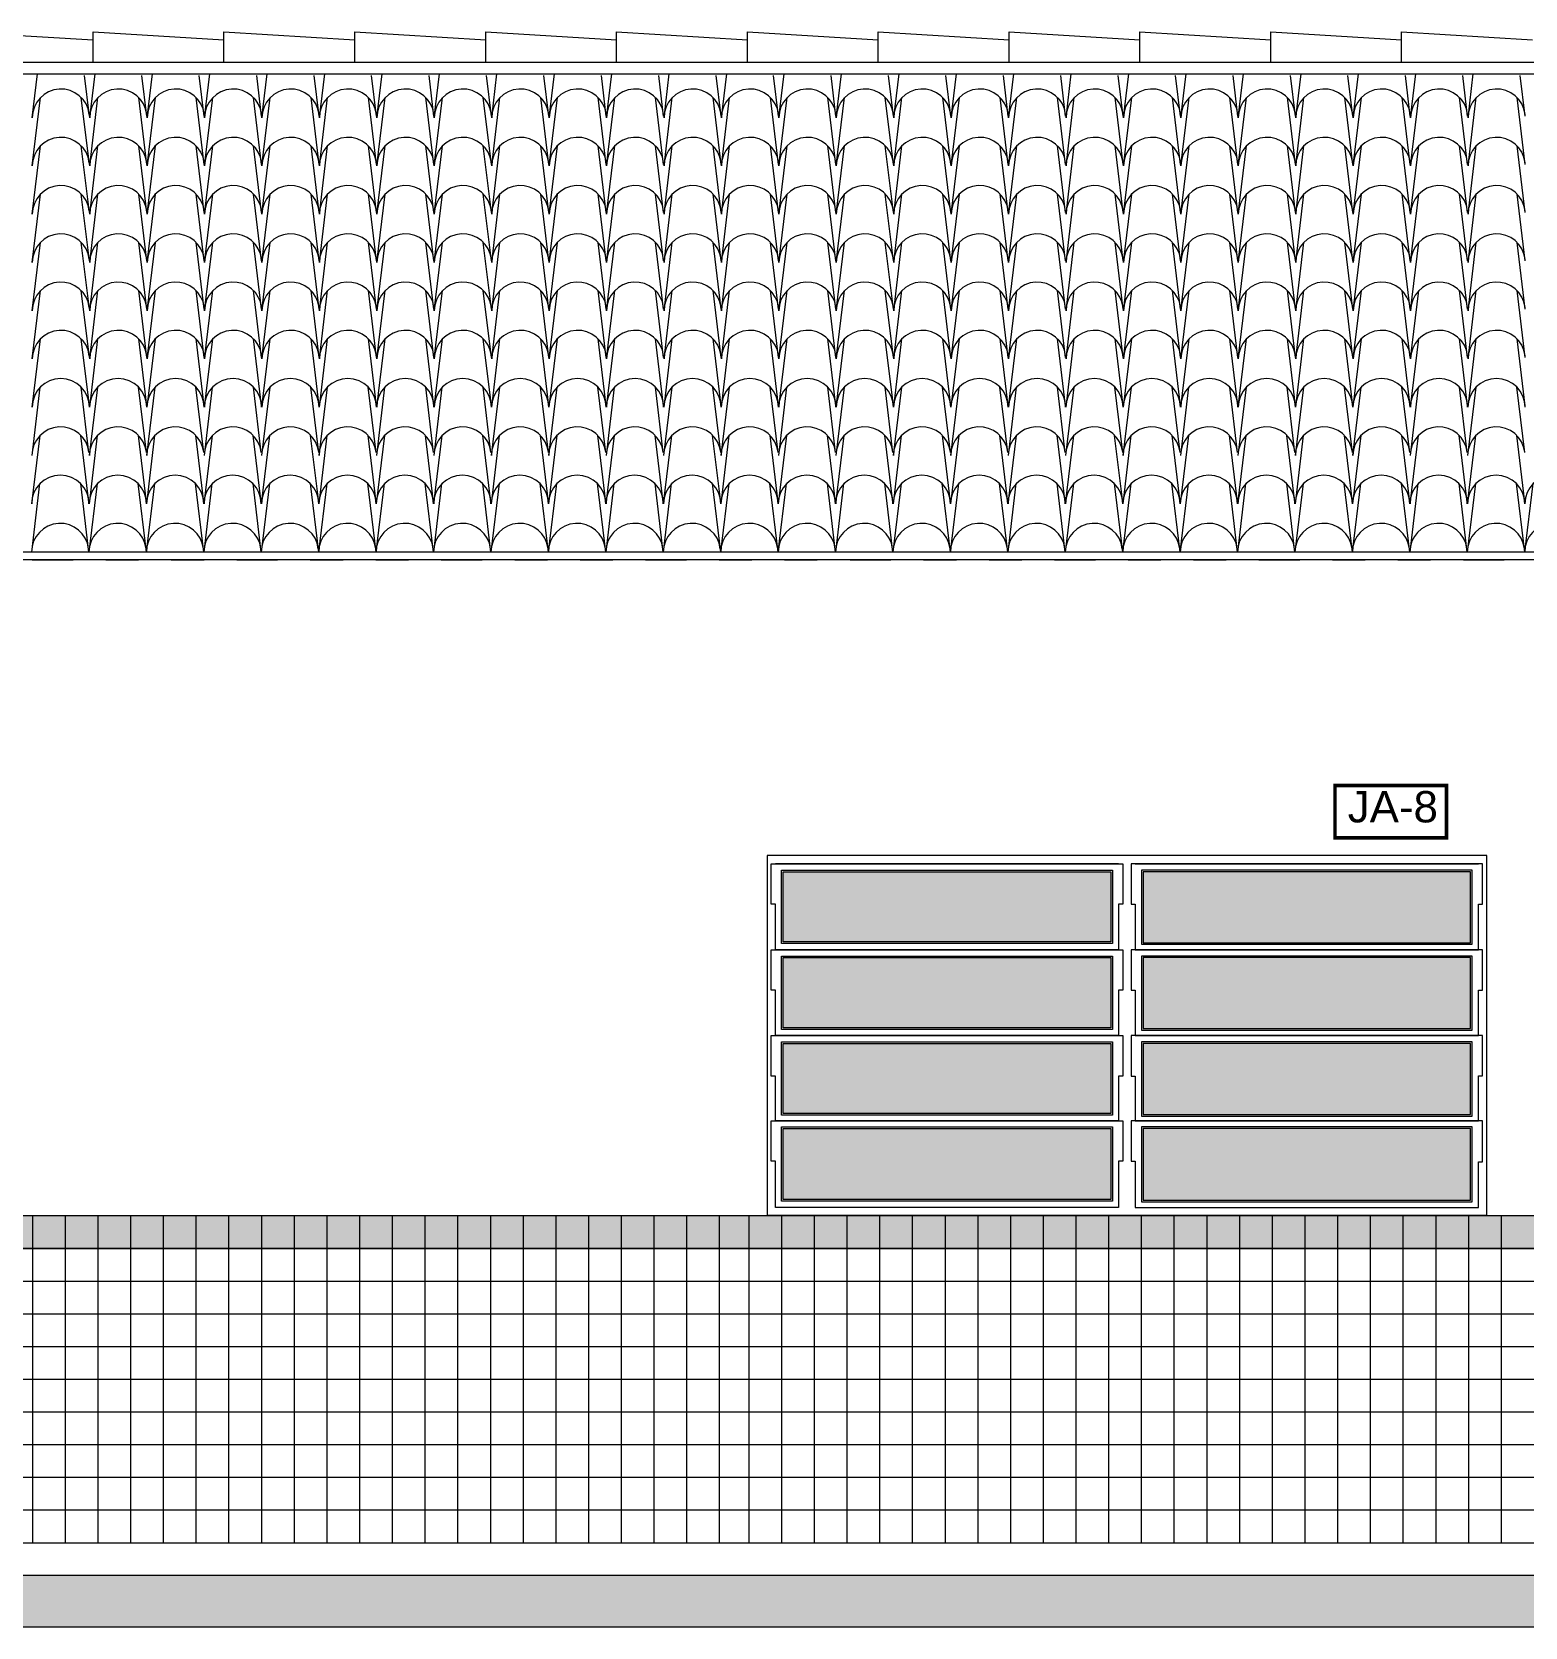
# Model space of a CAD drawing. Extents: x 183 to 373, y 23 to 105.
# Drawn here: x 256.475 to 261.04, y 56.922 to 61.8 of the extents above; entities that cross this region are included whole.
import ezdxf

# ---------------------------------------------------------------- set-up
doc = ezdxf.new("R2010")
doc.units = 0
doc.header["$LTSCALE"] = 0.005
doc.linetypes.add('C5', pattern=[60, 50, -5, 0, -5])
doc.linetypes.add('TRAÇO-2PTOS_P', pattern=[0.625, 0.25, -0.125, 0, -0.125, 0, -0.125])
for name, color, linetype in [('01', 1, 'CONTINUOUS'), ('0_HATCH', 1, 'CONTINUOUS'), ('252', 252, 'CONTINUOUS'), ('A-01', 1, 'CONTINUOUS'), ('A-CHAO_FACHADA', 8, 'CONTINUOUS'), ('A-COTAS', 1, 'CONTINUOUS'), ('A-HACH', 1, 'CONTINUOUS'), ('ARQ-EXO-1_100', 251, 'C5'), ('ARQ-SMB-1_100', 1, 'CONTINUOUS'), ('ARQ-TXT-1_075', 2, 'CONTINUOUS'), ('BL-AR-TELHA 2', 2, 'CONTINUOUS'), ('TELHA', 3, 'CONTINUOUS')]:
    doc.layers.add(name, color=color, linetype=linetype)
doc.styles.add('ESC-50-A20', font='arial.ttf', dxfattribs={"height": 0.1})

msp = doc.modelspace()

# ---------------------------------------------------------------- hatches: boundary and pattern name
at = {"layer": '0_HATCH'}
msp.add_hatch(color=160, dxfattribs=at).paths.add_polyline_path([(265.7723, 58.0804), (208.5873, 58.0804), (208.5873, 58.1804), (265.7723, 58.1804)])
at = {"layer": 'A-COTAS'}
h = msp.add_hatch(color=256, dxfattribs=at)
h.set_gradient(color1=(91, 91, 91), one_color=1, tint=1, name='INVHEMISPHERICAL')
h.paths.add_polyline_path([(258.7717, 59.2318), (258.7717, 59.0173), (259.7729, 59.0173), (259.7729, 59.2318)])
h.paths.add_polyline_path([(258.7717, 58.9693), (258.7717, 58.7548), (259.7729, 58.7548), (259.7729, 58.9693)])
h.paths.add_polyline_path([(258.7717, 58.7068), (258.7717, 58.4923), (259.7729, 58.4923), (259.7729, 58.7068)])
h.paths.add_polyline_path([(258.7717, 58.4468), (258.7717, 58.2298), (259.7729, 58.2298), (259.7729, 58.4468)])
h.paths.add_polyline_path([(260.8729, 59.015), (260.8729, 59.2318), (259.8717, 59.2318), (259.8717, 59.015)])
h.paths.add_polyline_path([(260.8729, 58.7525), (260.8729, 58.9693), (259.8717, 58.9693), (259.8717, 58.7525)])
h.paths.add_polyline_path([(260.8729, 58.49), (260.8729, 58.7068), (259.8717, 58.7068), (259.8717, 58.49)])
h.paths.add_polyline_path([(259.8717, 58.4468), (259.8717, 58.2275), (260.8729, 58.2275), (260.8729, 58.4468)])
at = {"layer": 'A-HACH'}
msp.add_hatch(color=254, dxfattribs=at).paths.add_polyline_path([(206.7463, 57.0804), (206.7463, 56.9223), (267.1707, 56.9223), (267.1707, 57.0804)])

# ---------------------------------------------------------------- linework, layer by layer
at = {"layer": '01', "color": 251}
for p, q in [((256.9773, 57.1804, 19.9358), (256.9773, 58.1804, 19.9358)), ((208.5873, 58.0804, -6.6453), (265.7723, 58.0804, -6.6453))]:
    msp.add_line(p, q, dxfattribs=at)
at = {"layer": '252'}
for p, q in [((256.4773, 57.1804, 19.9358), (256.4773, 58.1804, 19.9358)), ((256.5773, 57.1804, 19.9358), (256.5773, 58.1804, 19.9358)), ((256.6773, 57.1804, 19.9358), (256.6773, 58.1804, 19.9358)), ((256.7773, 57.1804, 19.9358), (256.7773, 58.1804, 19.9358)), ((256.8773, 57.1804, 19.9358), (256.8773, 58.1804, 19.9358)), ((256.9773, 57.1804, 19.9358), (256.9773, 58.1804, 19.9358)), ((257.0773, 57.1804, 19.9358), (257.0773, 58.1804, 19.9358)), ((257.1773, 57.1804, 19.9358), (257.1773, 58.1804, 19.9358)), ((257.2773, 57.1804, 19.9358), (257.2773, 58.1804, 19.9358)), ((257.3773, 57.1804, 19.9358), (257.3773, 58.1804, 19.9358)), ((257.4773, 57.1804, 19.9358), (257.4773, 58.1804, 19.9358)), ((257.5773, 57.1804, 19.9358), (257.5773, 58.1804, 19.9358)), ((257.6773, 57.1804, 19.9358), (257.6773, 58.1804, 19.9358)), ((257.7773, 57.1804, 19.9358), (257.7773, 58.1804, 19.9358)), ((257.8773, 57.1804, 19.9358), (257.8773, 58.1804, 19.9358)), ((257.9773, 57.1804, 19.9358), (257.9773, 58.1804, 19.9358)), ((258.0773, 57.1804, 19.9358), (258.0773, 58.1804, 19.9358)), ((258.1773, 57.1804, 19.9358), (258.1773, 58.1804, 19.9358)), ((258.1773, 57.1804, 19.9358), (258.1773, 58.1804, 19.9358)), ((258.2773, 57.1804, 19.9358), (258.2773, 58.1804, 19.9358)), ((258.3773, 57.1804, 19.9358), (258.3773, 58.1804, 19.9358)), ((258.4773, 57.1804, 19.9358), (258.4773, 58.1804, 19.9358)), ((258.4773, 57.1804, 19.9358), (258.4773, 58.1804, 19.9358)), ((258.5773, 57.1804, 19.9358), (258.5773, 58.1804, 19.9358)), ((258.6673, 57.1804, 23.2584), (258.6673, 58.1804, 23.2584)), ((258.7673, 57.1804, 23.2584), (258.7673, 58.1804, 23.2584)), ((258.8673, 57.1804, 23.2584), (258.8673, 58.1804, 23.2584)), ((258.9673, 57.1804, 23.2584), (258.9673, 58.1804, 23.2584)), ((259.0673, 57.1804, 23.2584), (259.0673, 58.1804, 23.2584)), ((259.1673, 57.1804, 23.2584), (259.1673, 58.1804, 23.2584)), ((259.2673, 57.1804, 23.2584), (259.2673, 58.1804, 23.2584)), ((259.3673, 57.1804, 23.2584), (259.3673, 58.1804, 23.2584)), ((259.4673, 57.1804, 23.2584), (259.4673, 58.1804, 23.2584)), ((259.5673, 57.1804, 23.2584), (259.5673, 58.1804, 23.2584)), ((259.6673, 57.1804, 23.2584), (259.6673, 58.1804, 23.2584)), ((259.7673, 57.1804, 23.2584), (259.7673, 58.1804, 23.2584)), ((259.8673, 57.1804, 23.2584), (259.8673, 58.1804, 23.2584)), ((259.9673, 57.1804, 23.2584), (259.9673, 58.1804, 23.2584)), ((260.0673, 57.1804, 23.2584), (260.0673, 58.1804, 23.2584)), ((260.1673, 57.1804, 23.2584), (260.1673, 58.1804, 23.2584)), ((260.1673, 57.1804, 23.2584), (260.1673, 58.1804, 23.2584)), ((260.2673, 57.1804, 23.2584), (260.2673, 58.1804, 23.2584)), ((260.3673, 57.1804, 23.2584), (260.3673, 58.1804, 23.2584)), ((260.4673, 57.1804, 23.2584), (260.4673, 58.1804, 23.2584)), ((260.5673, 57.1804, 23.2584), (260.5673, 58.1804, 23.2584)), ((260.6673, 57.1804, 23.2584), (260.6673, 58.1804, 23.2584)), ((260.7673, 57.1804, 23.2584), (260.7673, 58.1804, 23.2584)), ((260.8673, 57.1804, 23.2584), (260.8673, 58.1804, 23.2584)), ((260.9673, 57.1804, 23.2584), (260.9673, 58.1804, 23.2584)), ((208.5873, 57.9804, 3.3226), (265.7723, 57.9804, -3.3226)), ((208.5873, 57.8804, 3.3226), (265.7723, 57.8804, -3.3226)), ((208.5873, 57.7804, 3.3226), (265.7723, 57.7804, -3.3226)), ((208.5873, 57.6804, 3.3226), (265.7723, 57.6804, -3.3226)), ((208.5873, 57.5804, 3.3226), (265.7723, 57.5804, -3.3226)), ((208.5873, 57.4804, 3.3226), (265.7723, 57.4804, -3.3226)), ((208.5873, 57.3804, 3.3226), (265.7723, 57.3804, -3.3226)), ((208.5873, 57.2804, 3.3226), (265.7723, 57.2804, -3.3226))]:
    msp.add_line(p, q, dxfattribs=at)
at = {"layer": '252', "linetype": 'Continuous', "elevation": 3.3226}
msp.add_lwpolyline([(265.7723, 58.0804), (208.5873, 58.0804), (208.5873, 58.1804), (265.7723, 58.1804)], close=True, dxfattribs=at)
at = {"layer": 'A-01', "color": 3}
for p, q in [((256.262, 61.7999), (256.662, 61.7753)), ((256.662, 61.7078), (256.662, 61.7999)), ((256.662, 61.7999), (257.062, 61.7753)), ((257.062, 61.7078), (257.062, 61.7999)), ((257.062, 61.7999), (257.462, 61.7753)), ((257.462, 61.7078), (257.462, 61.7999)), ((257.462, 61.7999), (257.862, 61.7753)), ((257.862, 61.7078), (257.862, 61.7999)), ((257.862, 61.7999), (258.262, 61.7753)), ((258.262, 61.7078), (258.262, 61.7999)), ((258.262, 61.7999), (258.662, 61.7753)), ((258.662, 61.7078), (258.662, 61.7999)), ((258.662, 61.7999), (259.062, 61.7753)), ((259.062, 61.7078), (259.062, 61.7999)), ((259.062, 61.7999), (259.462, 61.7753)), ((259.062, 61.7999), (259.462, 61.7753)), ((259.462, 61.7078), (259.462, 61.7999)), ((259.462, 61.7999), (259.862, 61.7753)), ((259.862, 61.7078), (259.862, 61.7999)), ((259.862, 61.7999), (260.262, 61.7753)), ((260.262, 61.7078), (260.262, 61.7999)), ((260.262, 61.7999), (260.662, 61.7753)), ((260.662, 61.7078), (260.662, 61.7999)), ((260.662, 61.7999), (261.062, 61.7753)), ((212.5123, 61.7078), (261.8473, 61.7078)), ((212.5123, 61.6717), (261.8473, 61.6717))]:
    msp.add_line(p, q, dxfattribs=at)
at = {"layer": 'A-01', "color": 5}
msp.add_line((207.9873, 57.1804), (266.3723, 57.1804), dxfattribs=at)
at = {"layer": 'A-01', "color": 8}
msp.add_line((267.1707, 56.9223), (206.7463, 56.9223), dxfattribs=at)
at = {"layer": 'A-CHAO_FACHADA', "color": 6}
msp.add_line((267.1707, 57.0804), (206.7463, 57.0804), dxfattribs=at)
at = {"layer": 'A-COTAS'}
for p, q in [((260.9223, 59.2812), (258.7223, 59.2812)), ((258.7223, 59.2812), (258.7223, 58.1812)), ((260.9223, 58.1812), (260.9223, 59.2812)), ((258.735, 59.2558), (259.8096, 59.2558)), ((258.735, 59.1323), (258.735, 59.2558)), ((259.7969, 59.2558), (258.7477, 59.2558)), ((258.7667, 59.2368), (259.7779, 59.2368)), ((258.7667, 59.0123), (258.7667, 59.2368)), ((258.7717, 59.2318), (259.7729, 59.2318)), ((258.7717, 59.0173), (258.7717, 59.2318)), ((259.7729, 59.2318), (259.7729, 59.0173)), ((259.7779, 59.2368), (259.7779, 59.0123)), ((259.8096, 59.2558), (259.8096, 59.1323)), ((260.9096, 59.2558), (259.835, 59.2558)), ((259.835, 59.2558), (259.835, 59.1323)), ((259.8477, 59.2558), (260.8969, 59.2558)), ((260.8779, 59.2368), (259.8667, 59.2368)), ((259.8667, 59.2368), (259.8667, 59.01)), ((260.8729, 59.2318), (259.8717, 59.2318)), ((259.8717, 59.2318), (259.8717, 59.015)), ((260.8729, 59.015), (260.8729, 59.2318)), ((260.8779, 59.01), (260.8779, 59.2368)), ((260.9096, 59.1325), (260.9096, 59.2558)), ((258.7477, 59.1323), (258.735, 59.1323)), ((258.7477, 58.9933), (258.7477, 59.1323)), ((259.8096, 59.1323), (259.7969, 59.1323)), ((259.7969, 59.1323), (259.7969, 58.9933)), ((259.835, 59.1323), (259.8477, 59.1323)), ((259.8477, 59.1323), (259.8477, 58.9933)), ((260.8969, 58.9933), (260.8969, 59.1325)), ((260.8969, 59.1325), (260.9096, 59.1325)), ((258.735, 58.9933), (259.8096, 58.9933)), ((258.735, 58.8698), (258.735, 58.9933)), ((259.7969, 58.9933), (258.7477, 58.9933)), ((259.7969, 58.9933), (258.7477, 58.9933)), ((259.7779, 59.0123), (258.7667, 59.0123)), ((258.7667, 58.9743), (259.7779, 58.9743)), ((258.7667, 58.7498), (258.7667, 58.9743)), ((259.7729, 59.0173), (258.7717, 59.0173)), ((259.7779, 58.9743), (259.7779, 58.7498)), ((259.8096, 58.9933), (259.8096, 58.8698)), ((260.9096, 58.9933), (259.835, 58.9933)), ((259.835, 58.9933), (259.835, 58.8698)), ((259.8477, 58.9933), (260.8969, 58.9933)), ((259.8477, 58.9933), (260.8969, 58.9933)), ((259.8667, 59.01), (260.8779, 59.01)), ((260.8779, 58.9743), (259.8667, 58.9743)), ((259.8667, 58.9743), (259.8667, 58.7475)), ((259.8717, 59.015), (260.8729, 59.015)), ((260.8779, 58.7475), (260.8779, 58.9743)), ((260.9096, 58.87), (260.9096, 58.9933)), ((258.7717, 58.9693), (259.7729, 58.9693)), ((258.7717, 58.7548), (258.7717, 58.9693)), ((259.7729, 58.9693), (259.7729, 58.7548)), ((260.8729, 58.9693), (259.8717, 58.9693)), ((259.8717, 58.9693), (259.8717, 58.7525)), ((260.8729, 58.7525), (260.8729, 58.9693)), ((258.7477, 58.8698), (258.735, 58.8698)), ((258.7477, 58.7308), (258.7477, 58.8698)), ((259.8096, 58.8698), (259.7969, 58.8698)), ((259.7969, 58.8698), (259.7969, 58.7308)), ((259.835, 58.8698), (259.8477, 58.8698)), ((259.8477, 58.8698), (259.8477, 58.7308)), ((260.8969, 58.7308), (260.8969, 58.87)), ((260.8969, 58.87), (260.9096, 58.87)), ((258.735, 58.7308), (259.8096, 58.7308)), ((258.735, 58.6073), (258.735, 58.7308)), ((259.7969, 58.7308), (258.7477, 58.7308)), ((259.7969, 58.7308), (258.7477, 58.7308)), ((259.7779, 58.7498), (258.7667, 58.7498)), ((259.7729, 58.7548), (258.7717, 58.7548)), ((259.8096, 58.7308), (259.8096, 58.6073)), ((260.9096, 58.7308), (259.835, 58.7308)), ((259.835, 58.7308), (259.835, 58.6073)), ((259.8477, 58.7308), (260.8969, 58.7308)), ((259.8477, 58.7308), (260.8969, 58.7308)), ((259.8667, 58.7475), (260.8779, 58.7475)), ((259.8717, 58.7525), (260.8729, 58.7525)), ((260.9096, 58.6075), (260.9096, 58.7308)), ((258.7667, 58.7118), (259.7779, 58.7118)), ((258.7667, 58.4873), (258.7667, 58.7118)), ((258.7717, 58.7068), (259.7729, 58.7068)), ((258.7717, 58.4923), (258.7717, 58.7068)), ((259.7729, 58.7068), (259.7729, 58.4923)), ((259.7779, 58.7118), (259.7779, 58.4873)), ((260.8779, 58.7118), (259.8667, 58.7118)), ((259.8667, 58.7118), (259.8667, 58.485)), ((260.8729, 58.7068), (259.8717, 58.7068)), ((259.8717, 58.7068), (259.8717, 58.49)), ((260.8729, 58.49), (260.8729, 58.7068)), ((260.8779, 58.485), (260.8779, 58.7118)), ((258.7477, 58.6073), (258.735, 58.6073)), ((258.7477, 58.4708), (258.7477, 58.6073)), ((259.8096, 58.6073), (259.7969, 58.6073)), ((259.7969, 58.6073), (259.7969, 58.4708)), ((259.835, 58.6073), (259.8477, 58.6073)), ((259.8477, 58.6073), (259.8477, 58.4708)), ((260.8969, 58.4708), (260.8969, 58.6075)), ((260.8969, 58.6075), (260.9096, 58.6075)), ((259.7779, 58.4873), (258.7667, 58.4873)), ((259.7729, 58.4923), (258.7717, 58.4923)), ((259.8667, 58.485), (260.8779, 58.485)), ((259.8717, 58.49), (260.8729, 58.49)), ((258.735, 58.4708), (259.8096, 58.4708)), ((258.735, 58.3473), (258.735, 58.4708)), ((259.7969, 58.4708), (258.7477, 58.4708)), ((259.7969, 58.4708), (258.7477, 58.4708)), ((258.7667, 58.4518), (259.7779, 58.4518)), ((258.7667, 58.2248), (258.7667, 58.4518)), ((258.7717, 58.4468), (259.7729, 58.4468)), ((258.7717, 58.2298), (258.7717, 58.4468)), ((259.7729, 58.4468), (259.7729, 58.2298)), ((259.7779, 58.4518), (259.7779, 58.2248)), ((259.8096, 58.4708), (259.8096, 58.3473)), ((260.9096, 58.4708), (259.835, 58.4708)), ((259.835, 58.4708), (259.835, 58.3473)), ((259.8477, 58.4708), (260.8969, 58.4708)), ((259.8477, 58.4708), (260.8969, 58.4708)), ((260.8779, 58.4518), (259.8667, 58.4518)), ((259.8667, 58.4518), (259.8667, 58.2225)), ((260.8729, 58.4468), (259.8717, 58.4468)), ((259.8717, 58.4468), (259.8717, 58.2275)), ((260.8729, 58.2275), (260.8729, 58.4468)), ((260.8779, 58.2225), (260.8779, 58.4518)), ((260.9096, 58.345), (260.9096, 58.4708)), ((258.7477, 58.3473), (258.735, 58.3473)), ((258.7477, 58.2058), (258.7477, 58.3473)), ((259.8096, 58.3473), (259.7969, 58.3473)), ((259.7969, 58.3473), (259.7969, 58.2058)), ((259.835, 58.3473), (259.8477, 58.3473)), ((259.8477, 58.3473), (259.8477, 58.2058)), ((260.8969, 58.2058), (260.8969, 58.345)), ((260.8969, 58.345), (260.9096, 58.345)), ((259.7969, 58.2058), (258.7477, 58.2058)), ((259.7779, 58.2248), (258.7667, 58.2248)), ((259.7729, 58.2298), (258.7717, 58.2298)), ((259.8477, 58.2058), (260.8969, 58.2058)), ((259.8667, 58.2225), (260.8779, 58.2225)), ((259.8717, 58.2275), (260.8729, 58.2275)), ((260.9223, 58.1812), (258.7223, 58.1812))]:
    msp.add_line(p, q, dxfattribs=at)
at = {"layer": 'ARQ-EXO-1_100', "color": 252, "linetype": 'TRAÇO-2PTOS_P', "ltscale": 100}
for p, q in [((205.8509, 60.1854), (267.1957, 60.1854)), ((205.8509, 57.1804), (267.1957, 57.1804))]:
    msp.add_line(p, q, dxfattribs=at)
at = {"layer": 'ARQ-SMB-1_100', "color": 252, "ltscale": 10, "const_width": 0.0107}
msp.add_lwpolyline([(260.4586, 59.3357), (260.7996, 59.3357), (260.7996, 59.4957), (260.4586, 59.4957)], close=True, dxfattribs=at)
at = {"layer": 'BL-AR-TELHA 2'}
for p, q in [((256.4759, 61.5376), (256.4921, 61.6717)), ((256.6504, 61.5423), (256.6355, 61.6661)), ((256.6515, 61.5376), (256.6677, 61.6717)), ((256.8259, 61.5423), (256.811, 61.6661)), ((256.8271, 61.5376), (256.8432, 61.6717)), ((257.0015, 61.5423), (256.9866, 61.6661)), ((257.0026, 61.5376), (257.0188, 61.6717)), ((257.1771, 61.5423), (257.1622, 61.6661)), ((257.1782, 61.5376), (257.1944, 61.6717)), ((257.3526, 61.5423), (257.3377, 61.6661)), ((257.3538, 61.5376), (257.3699, 61.6717)), ((257.5282, 61.5423), (257.5133, 61.6661)), ((257.5294, 61.5376), (257.5455, 61.6717)), ((257.7038, 61.5423), (257.6889, 61.6661)), ((257.7049, 61.5376), (257.7211, 61.6717)), ((257.8794, 61.5423), (257.8645, 61.6661)), ((257.8805, 61.5376), (257.8966, 61.6717)), ((258.0549, 61.5423), (258.04, 61.6661)), ((258.0561, 61.5376), (258.0722, 61.6717)), ((258.2305, 61.5423), (258.2156, 61.6661)), ((258.2316, 61.5376), (258.2478, 61.6717)), ((258.4061, 61.5423), (258.3912, 61.6661)), ((258.4072, 61.5376), (258.4234, 61.6717)), ((258.5816, 61.5423), (258.5667, 61.6661)), ((258.5828, 61.5376), (258.5989, 61.6717)), ((258.7572, 61.5423), (258.7423, 61.6661)), ((258.7583, 61.5376), (258.7745, 61.6717)), ((258.9328, 61.5423), (258.9179, 61.6661)), ((258.9339, 61.5376), (258.9501, 61.6717)), ((259.1083, 61.5423), (259.0934, 61.6661)), ((259.1095, 61.5376), (259.1256, 61.6717)), ((259.2839, 61.5423), (259.269, 61.6661)), ((259.2851, 61.5376), (259.3012, 61.6717)), ((259.4595, 61.5423), (259.4446, 61.6661)), ((259.4606, 61.5376), (259.4768, 61.6717)), ((259.6351, 61.5423), (259.6202, 61.6661)), ((259.6362, 61.5376), (259.6523, 61.6717)), ((259.8106, 61.5423), (259.7957, 61.6661)), ((259.8118, 61.5376), (259.8279, 61.6717)), ((259.9862, 61.5423), (259.9713, 61.6661)), ((259.9873, 61.5376), (260.0035, 61.6717)), ((260.1618, 61.5423), (260.1469, 61.6661)), ((260.1629, 61.5376), (260.1791, 61.6717)), ((260.3373, 61.5423), (260.3224, 61.6661)), ((260.3385, 61.5376), (260.3546, 61.6717)), ((260.5129, 61.5423), (260.498, 61.6661)), ((260.514, 61.5376), (260.5302, 61.6717)), ((260.6885, 61.5423), (260.6736, 61.6661)), ((260.6896, 61.5376), (260.7058, 61.6717)), ((260.864, 61.5423), (260.8491, 61.6661)), ((260.8652, 61.5376), (260.8813, 61.6717)), ((261.0396, 61.5423), (261.0247, 61.6661)), ((256.4759, 61.39), (256.5011, 61.599)), ((256.6504, 61.3948), (256.6258, 61.599)), ((256.6515, 61.39), (256.6767, 61.599)), ((256.8259, 61.3948), (256.8014, 61.599)), ((256.8271, 61.39), (256.8522, 61.599)), ((257.0015, 61.3948), (256.9769, 61.599)), ((257.0026, 61.39), (257.0278, 61.599)), ((257.1771, 61.3948), (257.1525, 61.599)), ((257.1782, 61.39), (257.2034, 61.599)), ((257.3526, 61.3948), (257.3281, 61.599)), ((257.3538, 61.39), (257.3789, 61.599)), ((257.5282, 61.3948), (257.5036, 61.599)), ((257.5294, 61.39), (257.5545, 61.599)), ((257.7038, 61.3948), (257.6792, 61.599)), ((257.7049, 61.39), (257.7301, 61.599)), ((257.8794, 61.3948), (257.8548, 61.599)), ((257.8805, 61.39), (257.9056, 61.599)), ((258.0549, 61.3948), (258.0303, 61.599)), ((258.0561, 61.39), (258.0812, 61.599)), ((258.2305, 61.3948), (258.2059, 61.599)), ((258.2316, 61.39), (258.2568, 61.599)), ((258.4061, 61.3948), (258.3815, 61.599)), ((258.4072, 61.39), (258.4324, 61.599)), ((258.5816, 61.3948), (258.5571, 61.599)), ((258.5828, 61.39), (258.6079, 61.599)), ((258.7572, 61.3948), (258.7326, 61.599)), ((258.7583, 61.39), (258.7835, 61.599)), ((258.9328, 61.3948), (258.9082, 61.599)), ((258.9339, 61.39), (258.9591, 61.599)), ((259.1083, 61.3948), (259.0838, 61.599)), ((259.1095, 61.39), (259.1346, 61.599)), ((259.2839, 61.3948), (259.2593, 61.599)), ((259.2851, 61.39), (259.3102, 61.599)), ((259.4595, 61.3948), (259.4349, 61.599)), ((259.4606, 61.39), (259.4858, 61.599)), ((259.6351, 61.3948), (259.6105, 61.599)), ((259.6362, 61.39), (259.6613, 61.599)), ((259.8106, 61.3948), (259.786, 61.599)), ((259.8118, 61.39), (259.8369, 61.599)), ((259.9862, 61.3948), (259.9616, 61.599)), ((259.9873, 61.39), (260.0125, 61.599)), ((260.1618, 61.3948), (260.1372, 61.599)), ((260.1629, 61.39), (260.1881, 61.599)), ((260.3373, 61.3948), (260.3128, 61.599)), ((260.3385, 61.39), (260.3636, 61.599)), ((260.5129, 61.3948), (260.4883, 61.599)), ((260.514, 61.39), (260.5392, 61.599)), ((260.6885, 61.3948), (260.6639, 61.599)), ((260.6896, 61.39), (260.7148, 61.599)), ((260.864, 61.3948), (260.8395, 61.599)), ((260.8652, 61.39), (260.8903, 61.599)), ((261.0396, 61.3948), (261.015, 61.599)), ((256.4759, 61.2425), (256.5011, 61.4514)), ((256.6504, 61.2472), (256.6258, 61.4514)), ((256.6515, 61.2425), (256.6767, 61.4514)), ((256.8259, 61.2472), (256.8014, 61.4514)), ((256.8271, 61.2425), (256.8522, 61.4514)), ((257.0015, 61.2472), (256.9769, 61.4514)), ((257.0026, 61.2425), (257.0278, 61.4514)), ((257.1771, 61.2472), (257.1525, 61.4514)), ((257.1782, 61.2425), (257.2034, 61.4514)), ((257.3526, 61.2472), (257.3281, 61.4514)), ((257.3538, 61.2425), (257.3789, 61.4514)), ((257.5282, 61.2472), (257.5036, 61.4514)), ((257.5294, 61.2425), (257.5545, 61.4514)), ((257.7038, 61.2472), (257.6792, 61.4514)), ((257.7049, 61.2425), (257.7301, 61.4514)), ((257.8794, 61.2472), (257.8548, 61.4514)), ((257.8805, 61.2425), (257.9056, 61.4514)), ((258.0549, 61.2472), (258.0303, 61.4514)), ((258.0561, 61.2425), (258.0812, 61.4514)), ((258.2305, 61.2472), (258.2059, 61.4514)), ((258.2316, 61.2425), (258.2568, 61.4514)), ((258.4061, 61.2472), (258.3815, 61.4514)), ((258.4072, 61.2425), (258.4324, 61.4514)), ((258.5816, 61.2472), (258.5571, 61.4514)), ((258.5828, 61.2425), (258.6079, 61.4514)), ((258.7572, 61.2472), (258.7326, 61.4514)), ((258.7583, 61.2425), (258.7835, 61.4514)), ((258.9328, 61.2472), (258.9082, 61.4514)), ((258.9339, 61.2425), (258.9591, 61.4514)), ((259.1083, 61.2472), (259.0838, 61.4514)), ((259.1095, 61.2425), (259.1346, 61.4514)), ((259.2839, 61.2472), (259.2593, 61.4514)), ((259.2851, 61.2425), (259.3102, 61.4514)), ((259.4595, 61.2472), (259.4349, 61.4514)), ((259.4606, 61.2425), (259.4858, 61.4514)), ((259.6351, 61.2472), (259.6105, 61.4514)), ((259.6362, 61.2425), (259.6613, 61.4514)), ((259.8106, 61.2472), (259.786, 61.4514)), ((259.8118, 61.2425), (259.8369, 61.4514)), ((259.9862, 61.2472), (259.9616, 61.4514)), ((259.9873, 61.2425), (260.0125, 61.4514)), ((260.1618, 61.2472), (260.1372, 61.4514)), ((260.1629, 61.2425), (260.1881, 61.4514)), ((260.3373, 61.2472), (260.3128, 61.4514)), ((260.3385, 61.2425), (260.3636, 61.4514)), ((260.5129, 61.2472), (260.4883, 61.4514)), ((260.514, 61.2425), (260.5392, 61.4514)), ((260.6885, 61.2472), (260.6639, 61.4514)), ((260.6896, 61.2425), (260.7148, 61.4514)), ((260.864, 61.2472), (260.8395, 61.4514)), ((260.8652, 61.2425), (260.8903, 61.4514)), ((261.0396, 61.2472), (261.015, 61.4514)), ((256.4759, 61.0949), (256.5011, 61.3039)), ((256.6504, 61.0997), (256.6258, 61.3039)), ((256.6515, 61.0949), (256.6767, 61.3039)), ((256.8259, 61.0997), (256.8014, 61.3039)), ((256.8271, 61.0949), (256.8522, 61.3039)), ((257.0015, 61.0997), (256.9769, 61.3039)), ((257.0026, 61.0949), (257.0278, 61.3039)), ((257.1771, 61.0997), (257.1525, 61.3039)), ((257.1782, 61.0949), (257.2034, 61.3039)), ((257.3526, 61.0997), (257.3281, 61.3039)), ((257.3538, 61.0949), (257.3789, 61.3039)), ((257.5282, 61.0997), (257.5036, 61.3039)), ((257.5294, 61.0949), (257.5545, 61.3039)), ((257.7038, 61.0997), (257.6792, 61.3039)), ((257.7049, 61.0949), (257.7301, 61.3039)), ((257.8794, 61.0997), (257.8548, 61.3039)), ((257.8805, 61.0949), (257.9056, 61.3039)), ((258.0549, 61.0997), (258.0303, 61.3039)), ((258.0561, 61.0949), (258.0812, 61.3039)), ((258.2305, 61.0997), (258.2059, 61.3039)), ((258.2316, 61.0949), (258.2568, 61.3039)), ((258.4061, 61.0997), (258.3815, 61.3039)), ((258.4072, 61.0949), (258.4324, 61.3039)), ((258.5816, 61.0997), (258.5571, 61.3039)), ((258.5828, 61.0949), (258.6079, 61.3039)), ((258.7572, 61.0997), (258.7326, 61.3039)), ((258.7583, 61.0949), (258.7835, 61.3039)), ((258.9328, 61.0997), (258.9082, 61.3039)), ((258.9339, 61.0949), (258.9591, 61.3039)), ((259.1083, 61.0997), (259.0838, 61.3039)), ((259.1095, 61.0949), (259.1346, 61.3039)), ((259.2839, 61.0997), (259.2593, 61.3039)), ((259.2851, 61.0949), (259.3102, 61.3039)), ((259.4595, 61.0997), (259.4349, 61.3039)), ((259.4606, 61.0949), (259.4858, 61.3039)), ((259.6351, 61.0997), (259.6105, 61.3039)), ((259.6362, 61.0949), (259.6613, 61.3039)), ((259.8106, 61.0997), (259.786, 61.3039)), ((259.8118, 61.0949), (259.8369, 61.3039)), ((259.9862, 61.0997), (259.9616, 61.3039)), ((259.9873, 61.0949), (260.0125, 61.3039)), ((260.1618, 61.0997), (260.1372, 61.3039)), ((260.1629, 61.0949), (260.1881, 61.3039)), ((260.3373, 61.0997), (260.3128, 61.3039)), ((260.3385, 61.0949), (260.3636, 61.3039)), ((260.5129, 61.0997), (260.4883, 61.3039)), ((260.514, 61.0949), (260.5392, 61.3039)), ((260.6885, 61.0997), (260.6639, 61.3039)), ((260.6896, 61.0949), (260.7148, 61.3039)), ((260.864, 61.0997), (260.8395, 61.3039)), ((260.8652, 61.0949), (260.8903, 61.3039)), ((261.0396, 61.0997), (261.015, 61.3039)), ((256.4759, 60.9474), (256.5011, 61.1563)), ((256.6504, 60.9521), (256.6258, 61.1563)), ((256.6515, 60.9474), (256.6767, 61.1563)), ((256.8259, 60.9521), (256.8014, 61.1563)), ((256.8271, 60.9474), (256.8522, 61.1563)), ((257.0015, 60.9521), (256.9769, 61.1563)), ((257.0026, 60.9474), (257.0278, 61.1563)), ((257.1771, 60.9521), (257.1525, 61.1563)), ((257.1782, 60.9474), (257.2034, 61.1563)), ((257.3526, 60.9521), (257.3281, 61.1563)), ((257.3538, 60.9474), (257.3789, 61.1563)), ((257.5282, 60.9521), (257.5036, 61.1563)), ((257.5294, 60.9474), (257.5545, 61.1563)), ((257.7038, 60.9521), (257.6792, 61.1563)), ((257.7049, 60.9474), (257.7301, 61.1563)), ((257.8794, 60.9521), (257.8548, 61.1563)), ((257.8805, 60.9474), (257.9056, 61.1563)), ((258.0549, 60.9521), (258.0303, 61.1563)), ((258.0561, 60.9474), (258.0812, 61.1563)), ((258.2305, 60.9521), (258.2059, 61.1563)), ((258.2316, 60.9474), (258.2568, 61.1563)), ((258.4061, 60.9521), (258.3815, 61.1563)), ((258.4072, 60.9474), (258.4324, 61.1563)), ((258.5816, 60.9521), (258.5571, 61.1563)), ((258.5828, 60.9474), (258.6079, 61.1563)), ((258.7572, 60.9521), (258.7326, 61.1563)), ((258.7583, 60.9474), (258.7835, 61.1563)), ((258.9328, 60.9521), (258.9082, 61.1563)), ((258.9339, 60.9474), (258.9591, 61.1563)), ((259.1083, 60.9521), (259.0838, 61.1563)), ((259.1095, 60.9474), (259.1346, 61.1563)), ((259.2839, 60.9521), (259.2593, 61.1563)), ((259.2851, 60.9474), (259.3102, 61.1563)), ((259.4595, 60.9521), (259.4349, 61.1563)), ((259.4606, 60.9474), (259.4858, 61.1563)), ((259.6351, 60.9521), (259.6105, 61.1563)), ((259.6362, 60.9474), (259.6613, 61.1563)), ((259.8106, 60.9521), (259.786, 61.1563)), ((259.8118, 60.9474), (259.8369, 61.1563)), ((259.9862, 60.9521), (259.9616, 61.1563)), ((259.9873, 60.9474), (260.0125, 61.1563)), ((260.1618, 60.9521), (260.1372, 61.1563)), ((260.1629, 60.9474), (260.1881, 61.1563)), ((260.3373, 60.9521), (260.3128, 61.1563)), ((260.3385, 60.9474), (260.3636, 61.1563)), ((260.5129, 60.9521), (260.4883, 61.1563)), ((260.514, 60.9474), (260.5392, 61.1563)), ((260.6885, 60.9521), (260.6639, 61.1563)), ((260.6896, 60.9474), (260.7148, 61.1563)), ((260.864, 60.9521), (260.8395, 61.1563)), ((260.8652, 60.9474), (260.8903, 61.1563)), ((261.0396, 60.9521), (261.015, 61.1563)), ((256.4759, 60.7998), (256.5011, 61.0088)), ((256.6504, 60.8046), (256.6258, 61.0088)), ((256.6515, 60.7998), (256.6767, 61.0088)), ((256.8259, 60.8046), (256.8014, 61.0088)), ((256.8271, 60.7998), (256.8522, 61.0088)), ((257.0015, 60.8046), (256.9769, 61.0088)), ((257.0026, 60.7998), (257.0278, 61.0088)), ((257.1771, 60.8046), (257.1525, 61.0088)), ((257.1782, 60.7998), (257.2034, 61.0088)), ((257.3526, 60.8046), (257.3281, 61.0088)), ((257.3538, 60.7998), (257.3789, 61.0088)), ((257.5282, 60.8046), (257.5036, 61.0088)), ((257.5294, 60.7998), (257.5545, 61.0088)), ((257.7038, 60.8046), (257.6792, 61.0088)), ((257.7049, 60.7998), (257.7301, 61.0088)), ((257.8794, 60.8046), (257.8548, 61.0088)), ((257.8805, 60.7998), (257.9056, 61.0088)), ((258.0549, 60.8046), (258.0303, 61.0088)), ((258.0561, 60.7998), (258.0812, 61.0088)), ((258.2305, 60.8046), (258.2059, 61.0088)), ((258.2316, 60.7998), (258.2568, 61.0088)), ((258.4061, 60.8046), (258.3815, 61.0088)), ((258.4072, 60.7998), (258.4324, 61.0088)), ((258.5816, 60.8046), (258.5571, 61.0088)), ((258.5828, 60.7998), (258.6079, 61.0088)), ((258.7572, 60.8046), (258.7326, 61.0088)), ((258.7583, 60.7998), (258.7835, 61.0088)), ((258.9328, 60.8046), (258.9082, 61.0088)), ((258.9339, 60.7998), (258.9591, 61.0088)), ((259.1083, 60.8046), (259.0838, 61.0088)), ((259.1095, 60.7998), (259.1346, 61.0088)), ((259.2839, 60.8046), (259.2593, 61.0088)), ((259.2851, 60.7998), (259.3102, 61.0088)), ((259.4595, 60.8046), (259.4349, 61.0088)), ((259.4606, 60.7998), (259.4858, 61.0088)), ((259.6351, 60.8046), (259.6105, 61.0088)), ((259.6362, 60.7998), (259.6613, 61.0088)), ((259.8106, 60.8046), (259.786, 61.0088)), ((259.8118, 60.7998), (259.8369, 61.0088)), ((259.9862, 60.8046), (259.9616, 61.0088)), ((259.9873, 60.7998), (260.0125, 61.0088)), ((260.1618, 60.8046), (260.1372, 61.0088)), ((260.1629, 60.7998), (260.1881, 61.0088)), ((260.3373, 60.8046), (260.3128, 61.0088)), ((260.3385, 60.7998), (260.3636, 61.0088)), ((260.5129, 60.8046), (260.4883, 61.0088)), ((260.514, 60.7998), (260.5392, 61.0088)), ((260.6885, 60.8046), (260.6639, 61.0088)), ((260.6896, 60.7998), (260.7148, 61.0088)), ((260.864, 60.8046), (260.8395, 61.0088)), ((260.8652, 60.7998), (260.8903, 61.0088)), ((261.0396, 60.8046), (261.015, 61.0088)), ((256.4759, 60.6523), (256.5011, 60.8612)), ((256.6504, 60.657), (256.6258, 60.8612)), ((256.6515, 60.6523), (256.6767, 60.8612)), ((256.8259, 60.657), (256.8014, 60.8612)), ((256.8271, 60.6523), (256.8522, 60.8612)), ((257.0015, 60.657), (256.9769, 60.8612)), ((257.0026, 60.6523), (257.0278, 60.8612)), ((257.1771, 60.657), (257.1525, 60.8612)), ((257.1782, 60.6523), (257.2034, 60.8612)), ((257.3526, 60.657), (257.3281, 60.8612)), ((257.3538, 60.6523), (257.3789, 60.8612)), ((257.5282, 60.657), (257.5036, 60.8612)), ((257.5294, 60.6523), (257.5545, 60.8612)), ((257.7038, 60.657), (257.6792, 60.8612)), ((257.7049, 60.6523), (257.7301, 60.8612)), ((257.8794, 60.657), (257.8548, 60.8612)), ((257.8805, 60.6523), (257.9056, 60.8612)), ((258.0549, 60.657), (258.0303, 60.8612)), ((258.0561, 60.6523), (258.0812, 60.8612)), ((258.2305, 60.657), (258.2059, 60.8612)), ((258.2316, 60.6523), (258.2568, 60.8612)), ((258.4061, 60.657), (258.3815, 60.8612)), ((258.4072, 60.6523), (258.4324, 60.8612)), ((258.5816, 60.657), (258.5571, 60.8612)), ((258.5828, 60.6523), (258.6079, 60.8612)), ((258.7572, 60.657), (258.7326, 60.8612)), ((258.7583, 60.6523), (258.7835, 60.8612)), ((258.9328, 60.657), (258.9082, 60.8612)), ((258.9339, 60.6523), (258.9591, 60.8612)), ((259.1083, 60.657), (259.0838, 60.8612)), ((259.1095, 60.6523), (259.1346, 60.8612)), ((259.2839, 60.657), (259.2593, 60.8612)), ((259.2851, 60.6523), (259.3102, 60.8612)), ((259.4595, 60.657), (259.4349, 60.8612)), ((259.4606, 60.6523), (259.4858, 60.8612)), ((259.6351, 60.657), (259.6105, 60.8612)), ((259.6362, 60.6523), (259.6613, 60.8612)), ((259.8106, 60.657), (259.786, 60.8612)), ((259.8118, 60.6523), (259.8369, 60.8612)), ((259.9862, 60.657), (259.9616, 60.8612)), ((259.9873, 60.6523), (260.0125, 60.8612)), ((260.1618, 60.657), (260.1372, 60.8612)), ((260.1629, 60.6523), (260.1881, 60.8612)), ((260.3373, 60.657), (260.3128, 60.8612)), ((260.3385, 60.6523), (260.3636, 60.8612)), ((260.5129, 60.657), (260.4883, 60.8612)), ((260.514, 60.6523), (260.5392, 60.8612)), ((260.6885, 60.657), (260.6639, 60.8612)), ((260.6896, 60.6523), (260.7148, 60.8612)), ((260.864, 60.657), (260.8395, 60.8612)), ((260.8652, 60.6523), (260.8903, 60.8612)), ((261.0396, 60.657), (261.015, 60.8612)), ((256.4754, 60.5047), (256.5005, 60.7137)), ((256.6492, 60.5142), (256.6252, 60.7137)), ((256.6509, 60.5047), (256.6761, 60.7137)), ((256.8248, 60.5142), (256.8008, 60.7137)), ((256.8265, 60.5047), (256.8517, 60.7137)), ((257.0004, 60.5142), (256.9764, 60.7137)), ((257.0021, 60.5047), (257.0272, 60.7137)), ((257.1759, 60.5142), (257.1519, 60.7137)), ((257.1776, 60.5047), (257.2028, 60.7137)), ((257.3515, 60.5142), (257.3275, 60.7137)), ((257.3532, 60.5047), (257.3784, 60.7137)), ((257.5271, 60.5142), (257.5031, 60.7137)), ((257.5288, 60.5047), (257.5539, 60.7137)), ((257.7026, 60.5142), (257.6786, 60.7137)), ((257.7044, 60.5047), (257.7295, 60.7137)), ((257.8782, 60.5142), (257.8542, 60.7137)), ((257.8799, 60.5047), (257.9051, 60.7137)), ((258.0538, 60.5142), (258.0298, 60.7137)), ((258.0555, 60.5047), (258.0806, 60.7137)), ((258.2294, 60.5142), (258.2053, 60.7137)), ((258.2311, 60.5047), (258.2562, 60.7137)), ((258.4049, 60.5142), (258.3809, 60.7137)), ((258.4066, 60.5047), (258.4318, 60.7137)), ((258.5805, 60.5142), (258.5565, 60.7137)), ((258.5822, 60.5047), (258.6074, 60.7137)), ((258.7561, 60.5142), (258.7321, 60.7137)), ((258.7578, 60.5047), (258.7829, 60.7137)), ((258.9316, 60.5142), (258.9076, 60.7137)), ((258.9333, 60.5047), (258.9585, 60.7137)), ((259.1072, 60.5142), (259.0832, 60.7137)), ((259.1089, 60.5047), (259.1341, 60.7137)), ((259.2828, 60.5142), (259.2588, 60.7137)), ((259.2845, 60.5047), (259.3096, 60.7137)), ((259.4583, 60.5142), (259.4343, 60.7137)), ((259.4601, 60.5047), (259.4852, 60.7137)), ((259.6339, 60.5142), (259.6099, 60.7137)), ((259.6356, 60.5047), (259.6608, 60.7137)), ((259.8095, 60.5142), (259.7855, 60.7137)), ((259.8112, 60.5047), (259.8363, 60.7137)), ((259.9851, 60.5142), (259.961, 60.7137)), ((259.9868, 60.5047), (260.0119, 60.7137)), ((260.1606, 60.5142), (260.1366, 60.7137)), ((260.1623, 60.5047), (260.1875, 60.7137)), ((260.3362, 60.5142), (260.3122, 60.7137)), ((260.3379, 60.5047), (260.3631, 60.7137)), ((260.5118, 60.5142), (260.4878, 60.7137)), ((260.5135, 60.5047), (260.5386, 60.7137)), ((260.6873, 60.5142), (260.6633, 60.7137)), ((260.689, 60.5047), (260.7142, 60.7137)), ((260.8629, 60.5142), (260.8389, 60.7137)), ((260.8646, 60.5047), (260.8898, 60.7137)), ((261.0385, 60.5142), (261.0145, 60.7137)), ((256.4748, 60.3572), (256.5, 60.5661)), ((256.6492, 60.3619), (256.6246, 60.5661)), ((256.6504, 60.3572), (256.6755, 60.5661)), ((256.8248, 60.3619), (256.8002, 60.5661)), ((256.8259, 60.3572), (256.8511, 60.5661)), ((257.0004, 60.3619), (256.9758, 60.5661)), ((257.0015, 60.3572), (257.0267, 60.5661)), ((257.1759, 60.3619), (257.1514, 60.5661)), ((257.1771, 60.3572), (257.2022, 60.5661)), ((257.3515, 60.3619), (257.3269, 60.5661)), ((257.3526, 60.3572), (257.3778, 60.5661)), ((257.5271, 60.3619), (257.5025, 60.5661)), ((257.5282, 60.3572), (257.5534, 60.5661)), ((257.7026, 60.3619), (257.6781, 60.5661)), ((257.7038, 60.3572), (257.7289, 60.5661)), ((257.8782, 60.3619), (257.8536, 60.5661)), ((257.8794, 60.3572), (257.9045, 60.5661)), ((258.0538, 60.3619), (258.0292, 60.5661)), ((258.0549, 60.3572), (258.0801, 60.5661)), ((258.2294, 60.3619), (258.2048, 60.5661)), ((258.2305, 60.3572), (258.2556, 60.5661)), ((258.4049, 60.3619), (258.3803, 60.5661)), ((258.4061, 60.3572), (258.4312, 60.5661)), ((258.5805, 60.3619), (258.5559, 60.5661)), ((258.5816, 60.3572), (258.6068, 60.5661)), ((258.7561, 60.3619), (258.7315, 60.5661)), ((258.7572, 60.3572), (258.7824, 60.5661)), ((258.9316, 60.3619), (258.9071, 60.5661)), ((258.9328, 60.3572), (258.9579, 60.5661)), ((259.1072, 60.3619), (259.0826, 60.5661)), ((259.1083, 60.3572), (259.1335, 60.5661)), ((259.2828, 60.3619), (259.2582, 60.5661)), ((259.2839, 60.3572), (259.3091, 60.5661)), ((259.4583, 60.3619), (259.4338, 60.5661)), ((259.4595, 60.3572), (259.4846, 60.5661)), ((259.6339, 60.3619), (259.6093, 60.5661)), ((259.6351, 60.3572), (259.6602, 60.5661)), ((259.8095, 60.3619), (259.7849, 60.5661)), ((259.8106, 60.3572), (259.8358, 60.5661)), ((259.9851, 60.3619), (259.9605, 60.5661)), ((259.9862, 60.3572), (260.0113, 60.5661)), ((260.1606, 60.3619), (260.136, 60.5661)), ((260.1618, 60.3572), (260.1869, 60.5661)), ((260.3362, 60.3619), (260.3116, 60.5661)), ((260.3373, 60.3572), (260.3625, 60.5661)), ((260.5118, 60.3619), (260.4872, 60.5661)), ((260.5129, 60.3572), (260.5381, 60.5661)), ((260.6873, 60.3619), (260.6628, 60.5661)), ((260.6885, 60.3572), (260.7136, 60.5661)), ((260.8629, 60.3619), (260.8383, 60.5661)), ((260.864, 60.3572), (260.8892, 60.5661)), ((261.0385, 60.3619), (261.0139, 60.5661)), ((256.4742, 60.2096), (256.4994, 60.4186)), ((256.6492, 60.2096), (256.6241, 60.4186)), ((256.6498, 60.2096), (256.675, 60.4186)), ((256.8248, 60.2096), (256.7996, 60.4186)), ((256.8254, 60.2096), (256.8505, 60.4186)), ((257.0004, 60.2096), (256.9752, 60.4186)), ((257.0009, 60.2096), (257.0261, 60.4186)), ((257.1759, 60.2096), (257.1508, 60.4186)), ((257.1765, 60.2096), (257.2017, 60.4186)), ((257.3515, 60.2096), (257.3264, 60.4186)), ((257.3521, 60.2096), (257.3772, 60.4186)), ((257.5271, 60.2096), (257.5019, 60.4186)), ((257.5276, 60.2096), (257.5528, 60.4186)), ((257.7026, 60.2096), (257.6775, 60.4186)), ((257.7032, 60.2096), (257.7284, 60.4186)), ((257.8782, 60.2096), (257.8531, 60.4186)), ((257.8788, 60.2096), (257.9039, 60.4186)), ((258.0538, 60.2096), (258.0286, 60.4186)), ((258.0544, 60.2096), (258.0795, 60.4186)), ((258.2294, 60.2096), (258.2042, 60.4186)), ((258.2299, 60.2096), (258.2551, 60.4186)), ((258.4049, 60.2096), (258.3798, 60.4186)), ((258.4055, 60.2096), (258.4306, 60.4186)), ((258.5805, 60.2096), (258.5553, 60.4186)), ((258.5811, 60.2096), (258.6062, 60.4186)), ((258.7561, 60.2096), (258.7309, 60.4186)), ((258.7566, 60.2096), (258.7818, 60.4186)), ((258.9316, 60.2096), (258.9065, 60.4186)), ((258.9322, 60.2096), (258.9574, 60.4186)), ((259.1072, 60.2096), (259.0821, 60.4186)), ((259.1078, 60.2096), (259.1329, 60.4186)), ((259.2828, 60.2096), (259.2576, 60.4186)), ((259.2833, 60.2096), (259.3085, 60.4186)), ((259.4583, 60.2096), (259.4332, 60.4186)), ((259.4589, 60.2096), (259.4841, 60.4186)), ((259.6339, 60.2096), (259.6088, 60.4186)), ((259.6345, 60.2096), (259.6596, 60.4186)), ((259.8095, 60.2096), (259.7843, 60.4186)), ((259.8101, 60.2096), (259.8352, 60.4186)), ((259.9851, 60.2096), (259.9599, 60.4186)), ((259.9856, 60.2096), (260.0108, 60.4186)), ((260.1606, 60.2096), (260.1355, 60.4186)), ((260.1612, 60.2096), (260.1863, 60.4186)), ((260.3362, 60.2096), (260.311, 60.4186)), ((260.3368, 60.2096), (260.3619, 60.4186)), ((260.5118, 60.2096), (260.4866, 60.4186)), ((260.5123, 60.2096), (260.5375, 60.4186)), ((260.6873, 60.2096), (260.6622, 60.4186)), ((260.6879, 60.2096), (260.7131, 60.4186)), ((260.8629, 60.2096), (260.8378, 60.4186)), ((260.8635, 60.2096), (260.8886, 60.4186)), ((261.0385, 60.2096), (261.0133, 60.4186)), ((261.039, 60.2096), (261.0642, 60.4186))]:
    msp.add_line(p, q, dxfattribs=at)
for centre, start in [((256.5634, 61.5376), 6.5419), ((256.739, 61.5376), 6.5419), ((256.9146, 61.5376), 6.5419), ((257.0901, 61.5376), 6.5419), ((257.2657, 61.5376), 6.5419), ((257.4413, 61.5376), 6.5419), ((257.6169, 61.5376), 6.5419), ((257.7924, 61.5376), 6.5419), ((257.968, 61.5376), 6.5419), ((258.1436, 61.5376), 6.5419), ((258.3191, 61.5376), 6.5419), ((258.4947, 61.5376), 6.5419), ((258.6703, 61.5376), 6.5419), ((258.8458, 61.5376), 6.5419), ((259.0214, 61.5376), 6.5419), ((259.197, 61.5376), 6.5419), ((259.3726, 61.5376), 6.5419), ((259.5481, 61.5376), 6.5419), ((259.7237, 61.5376), 6.5419), ((259.8993, 61.5376), 6.5419), ((260.0748, 61.5376), 6.5419), ((260.2504, 61.5376), 6.5419), ((260.426, 61.5376), 6.5419), ((260.6015, 61.5376), 6.5419), ((260.7771, 61.5376), 6.5419), ((260.9527, 61.5376), 6.5419), ((256.5634, 61.39), 6.5419), ((256.739, 61.39), 6.5419), ((256.9146, 61.39), 6.5419), ((257.0901, 61.39), 6.5419), ((257.2657, 61.39), 6.5419), ((257.4413, 61.39), 6.5419), ((257.6169, 61.39), 6.5419), ((257.7924, 61.39), 6.5419), ((257.968, 61.39), 6.5419), ((258.1436, 61.39), 6.5419), ((258.3191, 61.39), 6.5419), ((258.4947, 61.39), 6.5419), ((258.6703, 61.39), 6.5419), ((258.8458, 61.39), 6.5419), ((259.0214, 61.39), 6.5419), ((259.197, 61.39), 6.5419), ((259.3726, 61.39), 6.5419), ((259.5481, 61.39), 6.5419), ((259.7237, 61.39), 6.5419), ((259.8993, 61.39), 6.5419), ((260.0748, 61.39), 6.5419), ((260.2504, 61.39), 6.5419), ((260.426, 61.39), 6.5419), ((260.6015, 61.39), 6.5419), ((260.7771, 61.39), 6.5419), ((260.9527, 61.39), 6.5419), ((256.5634, 61.2425), 6.5419), ((256.739, 61.2425), 6.5419), ((256.9146, 61.2425), 6.5419), ((257.0901, 61.2425), 6.5419), ((257.2657, 61.2425), 6.5419), ((257.4413, 61.2425), 6.5419), ((257.6169, 61.2425), 6.5419), ((257.7924, 61.2425), 6.5419), ((257.968, 61.2425), 6.5419), ((258.1436, 61.2425), 6.5419), ((258.3191, 61.2425), 6.5419), ((258.4947, 61.2425), 6.5419), ((258.6703, 61.2425), 6.5419), ((258.8458, 61.2425), 6.5419), ((259.0214, 61.2425), 6.5419), ((259.197, 61.2425), 6.5419), ((259.3726, 61.2425), 6.5419), ((259.5481, 61.2425), 6.5419), ((259.7237, 61.2425), 6.5419), ((259.8993, 61.2425), 6.5419), ((260.0748, 61.2425), 6.5419), ((260.2504, 61.2425), 6.5419), ((260.426, 61.2425), 6.5419), ((260.6015, 61.2425), 6.5419), ((260.7771, 61.2425), 6.5419), ((260.9527, 61.2425), 6.5419), ((256.5634, 61.0949), 6.5419), ((256.739, 61.0949), 6.5419), ((256.9146, 61.0949), 6.5419), ((257.0901, 61.0949), 6.5419), ((257.2657, 61.0949), 6.5419), ((257.4413, 61.0949), 6.5419), ((257.6169, 61.0949), 6.5419), ((257.7924, 61.0949), 6.5419), ((257.968, 61.0949), 6.5419), ((258.1436, 61.0949), 6.5419), ((258.3191, 61.0949), 6.5419), ((258.4947, 61.0949), 6.5419), ((258.6703, 61.0949), 6.5419), ((258.8458, 61.0949), 6.5419), ((259.0214, 61.0949), 6.5419), ((259.197, 61.0949), 6.5419), ((259.3726, 61.0949), 6.5419), ((259.5481, 61.0949), 6.5419), ((259.7237, 61.0949), 6.5419), ((259.8993, 61.0949), 6.5419), ((260.0748, 61.0949), 6.5419), ((260.2504, 61.0949), 6.5419), ((260.426, 61.0949), 6.5419), ((260.6015, 61.0949), 6.5419), ((260.7771, 61.0949), 6.5419), ((260.9527, 61.0949), 6.5419), ((256.5634, 60.9474), 6.5419), ((256.739, 60.9474), 6.5419), ((256.9146, 60.9474), 6.5419), ((257.0901, 60.9474), 6.5419), ((257.2657, 60.9474), 6.5419), ((257.4413, 60.9474), 6.5419), ((257.6169, 60.9474), 6.5419), ((257.7924, 60.9474), 6.5419), ((257.968, 60.9474), 6.5419), ((258.1436, 60.9474), 6.5419), ((258.3191, 60.9474), 6.5419), ((258.4947, 60.9474), 6.5419), ((258.6703, 60.9474), 6.5419), ((258.8458, 60.9474), 6.5419), ((259.0214, 60.9474), 6.5419), ((259.197, 60.9474), 6.5419), ((259.3726, 60.9474), 6.5419), ((259.5481, 60.9474), 6.5419), ((259.7237, 60.9474), 6.5419), ((259.8993, 60.9474), 6.5419), ((260.0748, 60.9474), 6.5419), ((260.2504, 60.9474), 6.5419), ((260.426, 60.9474), 6.5419), ((260.6015, 60.9474), 6.5419), ((260.7771, 60.9474), 6.5419), ((260.9527, 60.9474), 6.5419), ((256.5634, 60.7998), 6.5419), ((256.739, 60.7998), 6.5419), ((256.9146, 60.7998), 6.5419), ((257.0901, 60.7998), 6.5419), ((257.2657, 60.7998), 6.5419), ((257.4413, 60.7998), 6.5419), ((257.6169, 60.7998), 6.5419), ((257.7924, 60.7998), 6.5419), ((257.968, 60.7998), 6.5419), ((258.1436, 60.7998), 6.5419), ((258.3191, 60.7998), 6.5419), ((258.4947, 60.7998), 6.5419), ((258.6703, 60.7998), 6.5419), ((258.8458, 60.7998), 6.5419), ((259.0214, 60.7998), 6.5419), ((259.197, 60.7998), 6.5419), ((259.3726, 60.7998), 6.5419), ((259.5481, 60.7998), 6.5419), ((259.7237, 60.7998), 6.5419), ((259.8993, 60.7998), 6.5419), ((260.0748, 60.7998), 6.5419), ((260.2504, 60.7998), 6.5419), ((260.426, 60.7998), 6.5419), ((260.6015, 60.7998), 6.5419), ((260.7771, 60.7998), 6.5419), ((260.9527, 60.7998), 6.5419), ((256.5629, 60.6523), 0), ((256.7384, 60.6523), 0), ((256.914, 60.6523), 0), ((257.0896, 60.6523), 0), ((257.2651, 60.6523), 0), ((257.4407, 60.6523), 0), ((257.6163, 60.6523), 0), ((257.7919, 60.6523), 0), ((257.9674, 60.6523), 0), ((258.143, 60.6523), 0), ((258.3186, 60.6523), 0), ((258.4941, 60.6523), 0), ((258.6697, 60.6523), 0), ((258.8453, 60.6523), 0), ((259.0208, 60.6523), 0), ((259.1964, 60.6523), 0), ((259.372, 60.6523), 0), ((259.5476, 60.6523), 0), ((259.7231, 60.6523), 0), ((259.8987, 60.6523), 0), ((260.0743, 60.6523), 0), ((260.2498, 60.6523), 0), ((260.4254, 60.6523), 0), ((260.601, 60.6523), 0), ((260.7765, 60.6523), 0), ((260.9521, 60.6523), 0), ((256.5623, 60.5047), 6.5419), ((256.7379, 60.5047), 6.5419), ((256.9134, 60.5047), 6.5419), ((257.089, 60.5047), 6.5419), ((257.2646, 60.5047), 6.5419), ((257.4401, 60.5047), 6.5419), ((257.6157, 60.5047), 6.5419), ((257.7913, 60.5047), 6.5419), ((257.9669, 60.5047), 6.5419), ((258.1424, 60.5047), 6.5419), ((258.318, 60.5047), 6.5419), ((258.4936, 60.5047), 6.5419), ((258.6691, 60.5047), 6.5419), ((258.8447, 60.5047), 6.5419), ((259.0203, 60.5047), 6.5419), ((259.1958, 60.5047), 6.5419), ((259.3714, 60.5047), 6.5419), ((259.547, 60.5047), 6.5419), ((259.7226, 60.5047), 6.5419), ((259.8981, 60.5047), 6.5419), ((260.0737, 60.5047), 6.5419), ((260.2493, 60.5047), 6.5419), ((260.4248, 60.5047), 6.5419), ((260.6004, 60.5047), 6.5419), ((260.776, 60.5047), 6.5419), ((260.9515, 60.5047), 6.5419), ((256.5617, 60.3572), 0), ((256.7373, 60.3572), 0), ((256.9129, 60.3572), 0), ((257.0884, 60.3572), 0), ((257.264, 60.3572), 0), ((257.4396, 60.3572), 0), ((257.6151, 60.3572), 0), ((257.7907, 60.3572), 0), ((257.9663, 60.3572), 0), ((258.1419, 60.3572), 0), ((258.3174, 60.3572), 0), ((258.493, 60.3572), 0), ((258.6686, 60.3572), 0), ((258.8441, 60.3572), 0), ((259.0197, 60.3572), 0), ((259.1953, 60.3572), 0), ((259.3708, 60.3572), 0), ((259.5464, 60.3572), 0), ((259.722, 60.3572), 0), ((259.8976, 60.3572), 0), ((260.0731, 60.3572), 0), ((260.2487, 60.3572), 0), ((260.4243, 60.3572), 0), ((260.5998, 60.3572), 0), ((260.7754, 60.3572), 0), ((260.951, 60.3572), 0), ((261.1265, 60.3572), 0), ((256.5612, 60.2096), 6.5419), ((256.7367, 60.2096), 6.5419), ((256.9123, 60.2096), 6.5419), ((257.0879, 60.2096), 6.5419), ((257.2634, 60.2096), 6.5419), ((257.439, 60.2096), 6.5419), ((257.6146, 60.2096), 6.5419), ((257.7901, 60.2096), 6.5419), ((257.9657, 60.2096), 6.5419), ((258.1413, 60.2096), 6.5419), ((258.3169, 60.2096), 6.5419), ((258.4924, 60.2096), 6.5419), ((258.668, 60.2096), 6.5419), ((258.8436, 60.2096), 6.5419), ((259.0191, 60.2096), 6.5419), ((259.1947, 60.2096), 6.5419), ((259.3703, 60.2096), 6.5419), ((259.5458, 60.2096), 6.5419), ((259.7214, 60.2096), 6.5419), ((259.897, 60.2096), 6.5419), ((260.0726, 60.2096), 6.5419), ((260.2481, 60.2096), 6.5419), ((260.4237, 60.2096), 6.5419), ((260.5993, 60.2096), 6.5419), ((260.7748, 60.2096), 6.5419), ((260.9504, 60.2096), 6.5419), ((261.126, 60.2096), 6.5419)]:
    msp.add_arc(centre, 0.0875, start, 180, dxfattribs=at)
at = {"layer": 'TELHA'}
for p, q in [((266.785, 60.2096), (207.5745, 60.2096)), ((266.7776, 60.1854), (207.5981, 60.1854))]:
    msp.add_line(p, q, dxfattribs=at)

# ---------------------------------------------------------------- texts
at = {"layer": 'ARQ-TXT-1_075', "style": 'ESC-50-A20'}
msp.add_attdef('JA-8', (260.4974, 59.3828), '', height=0.096, dxfattribs=at)

doc.saveas('drawing.dxf')
